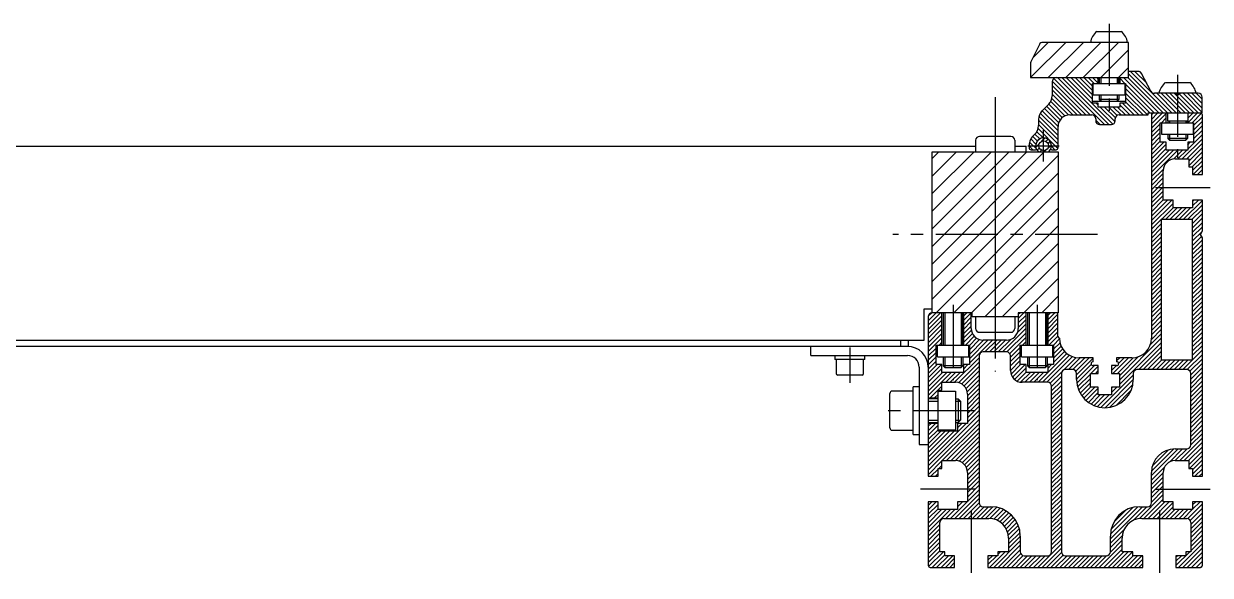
# Model space of a CAD drawing. Extents: x -10 to 3966, y -8 to 1151.
# Drawn here: x 3662.9 to 3965.8, y 66 to 206.8 of the extents above; entities that cross this region are included whole.
import ezdxf

# ---------------------------------------------------------------- set-up
doc = ezdxf.new("R2010")
doc.units = 0
doc.header["$LTSCALE"] = 0.5
doc.linetypes.add('CENTER', pattern=[50.8, 31.75, -6.35, 6.35, -6.35])
for name, color, linetype in [('MSM_CENTER', 1, 'CENTER'), ('MSM_CONTINUOUS', 7, 'CONTINUOUS'), ('MSM_NARROW', 5, 'CONTINUOUS')]:
    doc.layers.add(name, color=color, linetype=linetype)

msp = doc.modelspace()

# ---------------------------------------------------------------- linework, layer by layer
at = {"layer": 'MSM_CENTER'}
for p, q in [((3939.9, 206.75), (3939.9, 183.5)), ((3957.4, 193.75), (3957.4, 172.5)), ((3910.85, 188), (3910.85, 118)), ((3923.2, 171.6), (3923.2, 179.6)), ((3919.2, 175.6), (3927.2, 175.6)), ((3951.75, 165), (3965.75, 165)), ((3936.95, 153), (3884.75, 153)), ((3900.1, 135), (3900.1, 115.75)), ((3921.6, 135), (3921.6, 115.75)), ((3873.75, 124.1), (3873.75, 115.1)), ((3905.75, 108), (3881.95, 108)), ((3905.75, 88), (3891.75, 88)), ((3951.75, 88), (3965.75, 88)), ((3904.75, 82.5), (3904.75, 66)), ((3952.75, 82.5), (3952.75, 66))]:
    msp.add_line(p, q, dxfattribs=at)
at = {"layer": 'MSM_CONTINUOUS'}
for p, q in [((3936.78, 204.75), (3943.03, 204.75)), ((3922.12, 201.45), (3920.01, 197.21)), ((3944.9, 202), (3923.02, 202)), ((3944.9, 193), (3944.9, 202)), ((3919.9, 196.76), (3919.9, 193)), ((3947.3, 194.6), (3944.9, 194.6)), ((3950.62, 189.53), (3948.18, 194.07)), ((3919.9, 193), (3944.9, 193)), ((3925.4, 192), (3925.4, 188.34)), ((3935.65, 191.5), (3944.15, 191.5)), ((3935.65, 186.5), (3935.65, 191.5)), ((3935.9, 188.5), (3935.9, 191.5)), ((3937.15, 191.5), (3937.15, 193)), ((3937.4, 193), (3937.4, 191.5)), ((3942.4, 191.5), (3942.4, 193)), ((3942.65, 193), (3942.65, 191.5)), ((3943.9, 191.5), (3943.9, 188.5)), ((3944.15, 191.5), (3944.15, 186.5)), ((3954.28, 191.75), (3960.53, 191.75)), ((3943.9, 188.5), (3935.9, 188.5)), ((3937.4, 188.5), (3937.4, 187.43)), ((3942.4, 188.5), (3942.4, 187.43)), ((3962.7, 189), (3951.5, 189)), ((3957.4, 188.5), (3956.53, 189)), ((3958.27, 189), (3957.4, 188.5)), ((3963.7, 184), (3963.7, 188)), ((3924.52, 186.22), (3922.78, 184.48)), ((3935.65, 187), (3944.15, 187)), ((3937.15, 186.5), (3935.65, 186.5)), ((3937.15, 185.5), (3937.15, 186.5)), ((3942.65, 185.5), (3937.15, 185.5)), ((3942.4, 187.43), (3937.4, 187.43)), ((3937.4, 187.43), (3937.83, 187)), ((3941.97, 187), (3942.4, 187.43)), ((3942.65, 186.5), (3942.65, 185.5)), ((3944.15, 186.5), (3942.65, 186.5)), ((3921.9, 182.36), (3921.9, 180.74)), ((3929.9, 183.5), (3935.5, 183.5)), ((3936.5, 182.5), (3936.5, 182)), ((3941.5, 182), (3941.5, 182.5)), ((3942.5, 183.5), (3949.9, 183.5)), ((3949.9, 184), (3963.7, 184)), ((3949.9, 183.5), (3949.9, 184)), ((3950.75, 183.5), (3950.75, 126.51)), ((3954.5, 181.5), (3954.5, 184)), ((3954.8, 184), (3954.8, 182)), ((3954.8, 182), (3960, 182)), ((3954.9, 182), (3954.9, 181.5)), ((3959.9, 181.5), (3959.9, 182)), ((3960, 184), (3960, 181.5)), ((3963.75, 168.25), (3963.75, 183.5)), ((3926.9, 175.1), (3926.9, 180.5)), ((3937.5, 181), (3940.5, 181)), ((3953, 181.5), (3961.5, 181.5)), ((3953, 176.5), (3953, 181.5)), ((3953.4, 178.5), (3953.4, 181.5)), ((3961.4, 181.5), (3961.4, 178.5)), ((3961.5, 181.5), (3961.5, 176.5)), ((3905.85, 177), (3905.85, 174.08)), ((3914.85, 178), (3906.85, 178)), ((3915.85, 177), (3915.85, 174.08)), ((3954.5, 176.5), (3953, 176.5)), ((3961.4, 178.5), (3953.4, 178.5)), ((3954.5, 174.5), (3954.5, 176.5)), ((3954.9, 178.5), (3954.9, 177.43)), ((3959.9, 177.43), (3954.9, 177.43)), ((3954.9, 177.43), (3955.33, 177)), ((3955.33, 177), (3959.47, 177)), ((3959.47, 177), (3959.9, 177.43)), ((3959.9, 178.5), (3959.9, 177.43)), ((3960, 176.5), (3960, 174.5)), ((3961.5, 176.5), (3960, 176.5)), ((3381.65, 175.5), (3905.85, 175.5)), ((3894.75, 174.08), (3926.95, 174.08)), ((3894.75, 133), (3894.75, 174.08)), ((3910.85, 174.08), (3910.85, 131.92)), ((3915.85, 175.5), (3918.75, 175.5)), ((3918.75, 174.08), (3918.75, 175.5)), ((3919.5, 175.6), (3919.5, 175.1)), ((3920, 174.6), (3921.11, 174.6)), ((3925.29, 174.6), (3926.4, 174.6)), ((3926.95, 174.08), (3926.95, 133)), ((3960, 174.5), (3954.5, 174.5)), ((3956.75, 172.25), (3960.25, 172.25)), ((3960.25, 172.25), (3960.25, 170.25)), ((3960.25, 170.25), (3961.25, 170.25)), ((3961.25, 170.25), (3961.25, 168.25)), ((3953.75, 161.75), (3953.75, 169.25)), ((3961.25, 168.25), (3963.75, 168.25)), ((3956.25, 161.75), (3953.75, 161.75)), ((3956.25, 159.75), (3956.25, 161.75)), ((3963.75, 161.75), (3961.25, 161.75)), ((3961.25, 161.75), (3961.25, 159.75)), ((3963.75, 153.87), (3963.75, 161.75)), ((3961.25, 159.75), (3956.25, 159.75)), ((3961.25, 156.75), (3953.25, 156.75)), ((3953.25, 156.75), (3953.25, 121)), ((3961.25, 121), (3961.25, 156.75)), ((3963.25, 153), (3963.75, 153.87)), ((3963.75, 152.13), (3963.25, 153)), ((3963.75, 91.25), (3963.75, 152.13)), ((3892.75, 126), (3892.75, 134)), ((3892.75, 134), (3894.75, 134)), ((3893.75, 132), (3893.75, 91.25)), ((3904.95, 133), (3894.75, 133)), ((3897.25, 124.75), (3897.25, 133)), ((3897.6, 133), (3897.6, 124.75)), ((3902.6, 124.75), (3902.6, 133)), ((3902.75, 133), (3902.75, 124.75)), ((3904.75, 129), (3904.75, 133)), ((3904.95, 131.92), (3904.95, 133)), ((3916.75, 131.92), (3904.95, 131.92)), ((3905.85, 131.92), (3905.85, 129)), ((3915.85, 131.92), (3915.85, 129)), ((3916.75, 133), (3916.75, 129)), ((3926.95, 133), (3916.75, 133)), ((3918.75, 124.75), (3918.75, 133)), ((3919.1, 133), (3919.1, 124.75)), ((3924.1, 124.75), (3924.1, 133)), ((3924.25, 133), (3924.25, 124.75)), ((3926.85, 126.91), (3926.85, 133)), ((3906.85, 128), (3914.85, 128)), ((3394.75, 126), (3892.75, 126)), ((3888.75, 124.4), (3398.75, 124.4)), ((3863.75, 122.1), (3863.75, 124.4)), ((3886.75, 124.4), (3886.75, 126)), ((3888.75, 124.4), (3888.75, 126)), ((3895.75, 124.75), (3904.25, 124.75)), ((3895.75, 119.75), (3895.75, 124.75)), ((3896.1, 121.75), (3896.1, 124.75)), ((3904.1, 121.75), (3904.1, 124.75)), ((3904.25, 124.75), (3904.25, 119.75)), ((3913.75, 126), (3907.75, 126)), ((3917.25, 124.75), (3925.75, 124.75)), ((3917.25, 119.75), (3917.25, 124.75)), ((3917.6, 121.75), (3917.6, 124.75)), ((3925.6, 121.75), (3925.6, 124.75)), ((3925.75, 124.75), (3925.75, 119.75)), ((3863.75, 122.1), (3888.45, 122.1)), ((3869.95, 122.1), (3869.95, 121.1)), ((3877.55, 121.1), (3877.55, 122.1)), ((3896.1, 121.75), (3904.1, 121.75)), ((3897.6, 121.75), (3897.6, 119.43)), ((3902.6, 121.75), (3902.6, 119.43)), ((3906.75, 122), (3906.75, 84.5)), ((3913.75, 123), (3907.75, 123)), ((3914.75, 118.25), (3914.75, 122)), ((3917.6, 121.75), (3925.6, 121.75)), ((3919.1, 121.75), (3919.1, 119.43)), ((3924.1, 121.75), (3924.1, 119.43)), ((3935.85, 121.51), (3932.25, 121.51)), ((3935.85, 120.51), (3935.85, 121.51)), ((3941.85, 121.51), (3941.85, 120.51)), ((3945.75, 121.51), (3941.85, 121.51)), ((3877.55, 121.1), (3869.95, 121.1)), ((3870.25, 121.1), (3870.25, 117.5)), ((3877.25, 117.5), (3877.25, 121.1)), ((3891.45, 119.1), (3891.45, 99.4)), ((3897.25, 119.75), (3895.75, 119.75)), ((3897.25, 117.75), (3897.25, 119.75)), ((3902.6, 119.43), (3897.6, 119.43)), ((3897.6, 119.43), (3898.03, 119)), ((3898.03, 119), (3902.17, 119)), ((3902.17, 119), (3902.6, 119.43)), ((3902.75, 119.75), (3902.75, 117.75)), ((3904.25, 119.75), (3902.75, 119.75)), ((3918.75, 119.75), (3917.25, 119.75)), ((3918.75, 117.75), (3918.75, 119.75)), ((3924.1, 119.43), (3919.1, 119.43)), ((3919.1, 119.43), (3919.53, 119)), ((3919.53, 119), (3923.67, 119)), ((3923.67, 119), (3924.1, 119.43)), ((3924.25, 119.75), (3924.25, 117.75)), ((3925.75, 119.75), (3924.25, 119.75)), ((3930.6, 118.5), (3928.75, 118.5)), ((3937.15, 119.51), (3935.85, 119.51)), ((3937.15, 117.51), (3937.15, 119.51)), ((3940.55, 119.51), (3940.55, 117.51)), ((3941.85, 119.51), (3940.55, 119.51)), ((3959.75, 118.5), (3947.1, 118.5)), ((3953.25, 121), (3961.25, 121)), ((3876.85, 117.1), (3870.65, 117.1)), ((3902.75, 117.75), (3897.25, 117.75)), ((3897.25, 115.25), (3900.75, 115.25)), ((3897.25, 113.25), (3897.25, 115.25)), ((3924.25, 115.25), (3917.75, 115.25)), ((3924.25, 117.75), (3918.75, 117.75)), ((3927.75, 117.5), (3927.75, 72)), ((3931.6, 116), (3931.6, 117.5)), ((3935.15, 117.51), (3937.15, 117.51)), ((3935.15, 114.01), (3935.15, 117.51)), ((3940.55, 117.51), (3942.55, 117.51)), ((3942.55, 117.51), (3942.55, 114.01)), ((3946.1, 117.5), (3946.1, 116)), ((3960.75, 99.25), (3960.75, 117.5)), ((3883.95, 103.6), (3883.95, 112.4)), ((3889.95, 113), (3884.55, 113)), ((3889.95, 101.9), (3889.95, 114.1)), ((3891.45, 114.1), (3889.95, 114.1)), ((3896.25, 102.75), (3896.25, 113.25)), ((3896.25, 113.25), (3897.25, 113.25)), ((3896.25, 113), (3900.75, 113)), ((3900.75, 113), (3900.75, 103)), ((3903.75, 112.25), (3903.75, 104.75)), ((3925.25, 72), (3925.25, 114.25)), ((3937.15, 114.01), (3935.15, 114.01)), ((3937.15, 112.01), (3937.15, 114.01)), ((3940.55, 114.01), (3940.55, 112.01)), ((3942.55, 114.01), (3940.55, 114.01)), ((3893.75, 111.25), (3896.25, 111.25)), ((3896.25, 111), (3893.75, 111)), ((3900.75, 111), (3901.41, 111)), ((3901.95, 110.46), (3901.41, 111)), ((3901.41, 111), (3901.41, 105)), ((3901.95, 110.46), (3901.95, 105.54)), ((3940.55, 112.01), (3937.15, 112.01)), ((3884.55, 103), (3889.95, 103)), ((3893.75, 105), (3896.25, 105)), ((3896.25, 104.75), (3893.75, 104.75)), ((3900.75, 103), (3896.25, 103)), ((3900.75, 105), (3901.41, 105)), ((3901.25, 104.75), (3901.25, 102.75)), ((3903.75, 104.75), (3901.25, 104.75)), ((3901.41, 105), (3901.95, 105.54)), ((3889.95, 101.9), (3891.45, 101.9)), ((3901.25, 102.75), (3896.25, 102.75)), ((3891.45, 99.4), (3893.75, 99.4)), ((3956.75, 98.25), (3959.75, 98.25)), ((3897.25, 95.25), (3900.75, 95.25)), ((3897.25, 93.25), (3897.25, 95.25)), ((3956.75, 95.25), (3960.25, 95.25)), ((3960.25, 95.25), (3960.25, 93.25)), ((3893.75, 91.25), (3896.25, 91.25)), ((3896.25, 91.25), (3896.25, 93.25)), ((3896.25, 93.25), (3897.25, 93.25)), ((3903.75, 92.25), (3903.75, 84.75)), ((3950.75, 84.5), (3950.75, 92.25)), ((3953.75, 84.75), (3953.75, 92.25)), ((3960.25, 93.25), (3961.25, 93.25)), ((3961.25, 93.25), (3961.25, 91.25)), ((3961.25, 91.25), (3963.75, 91.25)), ((3893.75, 84.75), (3893.75, 68.5)), ((3896.25, 84.75), (3893.75, 84.75)), ((3896.25, 82.75), (3896.25, 84.75)), ((3901.25, 82.75), (3896.25, 82.75)), ((3901.25, 84.75), (3901.25, 82.75)), ((3903.75, 84.75), (3901.25, 84.75)), ((3907.75, 83.5), (3909.75, 83.5)), ((3947.75, 83.5), (3949.75, 83.5)), ((3956.25, 84.75), (3953.75, 84.75)), ((3956.25, 82.75), (3956.25, 84.75)), ((3961.25, 82.75), (3956.25, 82.75)), ((3961.25, 84.75), (3961.25, 82.75)), ((3963.75, 84.75), (3961.25, 84.75)), ((3963.75, 68.5), (3963.75, 84.75)), ((3896.75, 72), (3896.75, 79.5)), ((3897.75, 80.5), (3909.25, 80.5)), ((3948.25, 80.5), (3959.75, 80.5)), ((3960.75, 79.5), (3960.75, 72)), ((3917.25, 76), (3917.25, 72)), ((3940.25, 72), (3940.25, 76)), ((3914.25, 75.5), (3914.25, 72)), ((3943.25, 72), (3943.25, 75.5)), ((3898, 72), (3896.75, 72)), ((3898, 71), (3898, 72)), ((3900.5, 71), (3898, 71)), ((3900.5, 68), (3900.5, 71)), ((3909, 71), (3909, 68)), ((3911.5, 71), (3909, 71)), ((3911.5, 72), (3911.5, 71)), ((3914.25, 72), (3911.5, 72)), ((3918.25, 71), (3924.25, 71)), ((3928.75, 71), (3939.25, 71)), ((3946, 72), (3943.25, 72)), ((3946, 71), (3946, 72)), ((3948.5, 71), (3946, 71)), ((3948.5, 68), (3948.5, 71)), ((3957, 71), (3957, 68)), ((3959.5, 71), (3957, 71)), ((3959.5, 72), (3959.5, 71)), ((3960.75, 72), (3959.5, 72)), ((3894.25, 68), (3900.5, 68)), ((3909, 68), (3948.5, 68)), ((3957, 68), (3963.25, 68))]:
    msp.add_line(p, q, dxfattribs=at)
msp.add_circle((3923.2, 175.6), 1.25, dxfattribs=at)
for centre, radius, start, end in [((3939.81, 201.1), 4.75, 129.7731, 169.0684), ((3939.99, 201.1), 4.75, 10.9316, 50.2269), ((3923.02, 201), 1, 90, 153.4349), ((3920.9, 196.76), 1, 153.4349, 180), ((3947.3, 193.6), 1, 28.1786, 90), ((3926.4, 192), 1, 90, 180), ((3957.31, 188.1), 4.75, 129.7731, 169.0684), ((3957.49, 188.1), 4.75, 10.9316, 50.2269), ((3922.4, 188.34), 3, 315, 0), ((3951.5, 190), 1, 208.1786, 270), ((3962.7, 188), 1, 360, 90), ((3924.9, 182.36), 3, 135, 180), ((3929.9, 180.5), 3, 90, 180), ((3935.5, 182.5), 1, 360, 90), ((3937.5, 182), 1, 180, 270), ((3940.5, 182), 1, 270, 0), ((3942.5, 182.5), 1, 90, 180), ((3951.25, 183.5), 0.5, 90, 180), ((3963.25, 183.5), 0.5, 360, 90), ((3918.9, 180.74), 3, 309.9255, 360), ((3906.85, 177), 1, 90, 180), ((3914.85, 177), 1, 0, 90), ((3923.2, 175.6), 3.7, 129.9255, 180), ((3923.2, 175.6), 2, 310.5358, 229.4642), ((3920, 175.1), 0.5, 180, 270), ((3921.11, 174.9), 0.3, 270, 333.3458), ((3925.29, 174.9), 0.3, 206.6542, 270), ((3926.4, 175.1), 0.5, 270, 360), ((3956.75, 169.25), 3, 90, 180), ((3894.75, 132), 1, 90, 180), ((3907.75, 129), 3, 180, 270), ((3906.85, 129), 1, 180, 270), ((3913.75, 129), 3, 270, 0), ((3914.85, 129), 1, 270, 360), ((3888.45, 119.1), 5.3, 0, 90), ((3927.73, 127.38), 1, 208.5701, 241.4299), ((3932.25, 126.51), 5, 180, 270), ((3945.75, 126.51), 5, 270, 360), ((3888.45, 119.1), 3, 360, 90), ((3907.75, 122), 1, 90, 180), ((3913.75, 122), 1, 360, 90), ((3917.75, 118.25), 3, 180, 270), ((3928.75, 117.5), 1, 90, 180), ((3930.6, 117.5), 1, 360, 90), ((3935.85, 120.01), 0.5, 90, 270), ((3941.85, 120.01), 0.5, 270, 90), ((3947.1, 117.5), 1, 90, 180), ((3959.75, 117.5), 1, 360, 90), ((3870.65, 117.5), 0.4, 180, 270), ((3876.85, 117.5), 0.4, 270, 0), ((3900.75, 112.25), 3, 360, 90), ((3924.25, 114.25), 1, 360, 90), ((3938.85, 116), 7.25, 180, 0), ((3884.55, 112.4), 0.6, 90, 180), ((3884.55, 103.6), 0.6, 180, 270), ((3956.75, 92.25), 6, 90, 180), ((3959.75, 99.25), 1, 270, 0), ((3900.75, 92.25), 3, 360, 90), ((3956.75, 92.25), 3, 90, 180), ((3907.75, 84.5), 1, 180, 270), ((3909.75, 76), 7.5, 0, 90), ((3947.75, 76), 7.5, 90, 180), ((3949.75, 84.5), 1, 270, 0), ((3897.75, 79.5), 1, 90, 180), ((3909.25, 75.5), 5, 0, 90), ((3948.25, 75.5), 5, 90, 180), ((3959.75, 79.5), 1, 360, 90), ((3918.25, 72), 1, 180, 270), ((3924.25, 72), 1, 270, 0), ((3928.75, 72), 1, 180, 270), ((3939.25, 72), 1, 270, 0), ((3894.25, 68.5), 0.5, 180, 270), ((3963.25, 68.5), 0.5, 270, 0)]:
    msp.add_arc(centre, radius, start, end, dxfattribs=at)
at = {"layer": 'MSM_NARROW'}
for p, q in [((3919.9, 193.03), (3928.87, 202)), ((3920.42, 198.04), (3924.38, 202)), ((3924.36, 193), (3933.36, 202)), ((3928.85, 193), (3937.85, 202)), ((3933.34, 193), (3942.34, 202)), ((3937.83, 193), (3944.9, 200.07)), ((3942.32, 193), (3944.9, 195.58)), ((3954.84, 184), (3944.9, 193.94)), ((3955.96, 184), (3945.36, 194.6)), ((3949.54, 191.55), (3946.48, 194.6)), ((3948.24, 193.96), (3947.68, 194.52)), ((3932.89, 183.5), (3925.4, 190.99)), ((3934.01, 183.5), (3925.41, 192.1)), ((3935.13, 183.5), (3925.82, 192.81)), ((3938.75, 181), (3926.75, 193)), ((3939.88, 181), (3927.88, 193)), ((3940.91, 181.09), (3929, 193)), ((3935.65, 187.47), (3930.12, 193)), ((3935.65, 188.59), (3931.24, 193)), ((3935.65, 189.72), (3932.37, 193)), ((3935.65, 190.84), (3933.49, 193)), ((3936.11, 191.5), (3934.61, 193)), ((3937.15, 191.58), (3935.73, 193)), ((3937.15, 192.71), (3936.86, 193)), ((3937.83, 193), (3937.83, 191.5)), ((3941.97, 193), (3941.97, 191.5)), ((3943.97, 191.5), (3942.65, 192.82)), ((3942.85, 191.5), (3942.65, 191.7)), ((3952.59, 184), (3943.59, 193)), ((3951.47, 184), (3944.15, 191.32)), ((3953.71, 184), (3944.71, 193)), ((3931.76, 183.5), (3925.4, 189.86)), ((3930.64, 183.5), (3925.4, 188.74)), ((3937.83, 188.5), (3937.83, 187)), ((3941.97, 188.5), (3941.97, 187)), ((3950.35, 184), (3944.15, 190.2)), ((3949.72, 183.5), (3944.15, 189.07)), ((3948.6, 183.5), (3944.15, 187.95)), ((3957.08, 184), (3952.08, 189)), ((3958.2, 184), (3953.2, 189)), ((3959.33, 184), (3954.33, 189)), ((3960.45, 184), (3955.45, 189)), ((3961.57, 184), (3956.62, 188.95)), ((3962.69, 184), (3957.9, 188.79)), ((3963.7, 184.12), (3958.82, 189)), ((3963.7, 185.24), (3959.94, 189)), ((3963.7, 186.36), (3961.06, 189)), ((3963.7, 187.49), (3962.19, 189)), ((3927.06, 181.47), (3923.41, 185.11)), ((3927.44, 182.21), (3923.98, 185.68)), ((3927.97, 182.8), (3924.54, 186.24)), ((3928.66, 183.23), (3925.02, 186.88)), ((3929.54, 183.48), (3925.33, 187.69)), ((3937.15, 185.97), (3936.62, 186.5)), ((3941.44, 181.68), (3937.62, 185.5)), ((3941.53, 182.72), (3938.74, 185.5)), ((3942, 183.37), (3939.87, 185.5)), ((3942.99, 183.5), (3940.99, 185.5)), ((3944.11, 183.5), (3942.11, 185.5)), ((3945.23, 183.5), (3942.65, 186.08)), ((3946.36, 183.5), (3943.36, 186.5)), ((3947.48, 183.5), (3944.15, 186.83)), ((3926.9, 177.14), (3921.9, 182.14)), ((3926.9, 178.26), (3922.01, 183.15)), ((3926.9, 179.38), (3922.35, 183.93)), ((3926.9, 180.51), (3922.85, 184.55)), ((3937.63, 181), (3936.5, 182.13)), ((3949.85, 183.5), (3949.9, 183.55)), ((3950.75, 183.47), (3951.28, 184)), ((3950.75, 182.35), (3952.4, 184)), ((3950.75, 181.23), (3953.52, 184)), ((3950.75, 180.1), (3954.5, 183.85)), ((3953.27, 181.5), (3954.5, 182.73)), ((3955.33, 182), (3955.33, 181.5)), ((3959.47, 182), (3959.47, 181.5)), ((3960, 181.5), (3962.5, 184)), ((3960, 182.62), (3961.38, 184)), ((3960, 183.74), (3960.26, 184)), ((3961.13, 181.5), (3963.54, 183.91)), ((3961.5, 180.75), (3963.75, 183)), ((3961.5, 179.63), (3963.75, 181.88)), ((3923.08, 177.59), (3921.47, 179.2)), ((3926.87, 174.93), (3921.8, 179.99)), ((3926.9, 176.02), (3921.9, 181.02)), ((3950.75, 178.98), (3953, 181.23)), ((3950.75, 177.86), (3953, 180.11)), ((3950.75, 176.74), (3953, 178.99)), ((3954.39, 181.5), (3954.5, 181.61)), ((3961.5, 178.51), (3963.75, 180.76)), ((3961.5, 177.38), (3963.75, 179.63)), ((3921.36, 174.82), (3919.63, 176.55)), ((3921.25, 176.05), (3919.95, 177.36)), ((3921.61, 176.81), (3920.4, 178.02)), ((3922.21, 177.34), (3920.98, 178.57)), ((3921.23, 175.28), (3922.06, 176.11)), ((3921.53, 176.7), (3922.09, 177.27)), ((3922.69, 176.74), (3923.52, 177.57)), ((3923.78, 176.71), (3924.33, 177.25)), ((3924.26, 174.95), (3925.18, 175.86)), ((3924.33, 176.13), (3924.88, 176.68)), ((3950.75, 175.61), (3953, 177.86)), ((3950.75, 174.49), (3953, 176.74)), ((3950.75, 173.37), (3953.88, 176.5)), ((3950.75, 172.25), (3954.5, 176)), ((3955.33, 178.5), (3955.33, 177)), ((3958.61, 172.25), (3963.75, 177.39)), ((3959.47, 178.5), (3959.47, 177)), ((3959.73, 172.25), (3963.75, 176.27)), ((3960, 174.76), (3963.75, 178.51)), ((3960, 175.88), (3960.62, 176.5)), ((3894.75, 145.43), (3923.85, 174.54)), ((3894.75, 172.37), (3896.46, 174.08)), ((3894.75, 167.88), (3900.95, 174.08)), ((3894.75, 163.39), (3905.44, 174.08)), ((3894.75, 158.9), (3909.93, 174.08)), ((3894.75, 154.41), (3914.42, 174.08)), ((3894.75, 149.92), (3918.91, 174.08)), ((3894.75, 140.94), (3926.95, 173.14)), ((3920.46, 174.6), (3919.5, 175.56)), ((3921.55, 174.47), (3922.09, 175.02)), ((3922.28, 174.08), (3922.67, 174.47)), ((3926.07, 174.6), (3925.2, 175.48)), ((3950.75, 171.12), (3954.5, 174.87)), ((3950.75, 170), (3955.25, 174.5)), ((3950.75, 168.88), (3956.37, 174.5)), ((3950.75, 167.76), (3957.49, 174.5)), ((3956.34, 172.22), (3958.62, 174.5)), ((3957.49, 172.25), (3959.74, 174.5)), ((3960.25, 171.64), (3963.75, 175.14)), ((3960.25, 170.52), (3963.75, 174.02)), ((3961.1, 170.25), (3963.75, 172.9)), ((3950.75, 166.63), (3953.78, 169.66)), ((3961.25, 169.28), (3963.75, 171.78)), ((3961.35, 168.25), (3963.75, 170.65)), ((3894.75, 136.45), (3926.95, 168.65)), ((3950.75, 165.51), (3953.75, 168.51)), ((3950.75, 164.39), (3953.75, 167.39)), ((3962.47, 168.25), (3963.75, 169.53)), ((3963.59, 168.25), (3963.75, 168.41)), ((3895.79, 133), (3926.95, 164.16)), ((3950.75, 163.27), (3953.75, 166.27)), ((3950.75, 162.14), (3953.75, 165.14)), ((3950.75, 161.02), (3953.75, 164.02)), ((3950.75, 159.9), (3953.75, 162.9)), ((3950.75, 158.78), (3953.75, 161.78)), ((3950.75, 157.65), (3954.85, 161.75)), ((3950.75, 156.53), (3955.97, 161.75)), ((3950.75, 155.41), (3956.25, 160.91)), ((3958.83, 156.75), (3963.75, 161.67)), ((3959.95, 156.75), (3963.75, 160.55)), ((3961.25, 161.42), (3961.58, 161.75)), ((3961.25, 160.29), (3962.71, 161.75)), ((3900.28, 133), (3926.95, 159.67)), ((3950.75, 154.29), (3956.25, 159.79)), ((3954.34, 156.75), (3957.34, 159.75)), ((3955.46, 156.75), (3958.46, 159.75)), ((3956.58, 156.75), (3959.58, 159.75)), ((3957.71, 156.75), (3960.71, 159.75)), ((3961.07, 156.75), (3963.75, 159.43)), ((3961.25, 155.8), (3963.75, 158.3)), ((3904.77, 133), (3926.95, 155.18)), ((3950.75, 153.16), (3953.25, 155.66)), ((3950.75, 152.04), (3953.25, 154.54)), ((3961.25, 154.68), (3963.75, 157.18)), ((3961.25, 153.56), (3963.75, 156.06)), ((3961.25, 152.44), (3963.75, 154.94)), ((3950.75, 150.92), (3953.25, 153.42)), ((3950.75, 149.79), (3953.25, 152.29)), ((3961.25, 151.31), (3963.68, 153.74)), ((3961.25, 150.19), (3963.55, 152.49)), ((3961.25, 149.07), (3963.75, 151.57)), ((3908.18, 131.92), (3926.95, 150.69)), ((3950.75, 148.67), (3953.25, 151.17)), ((3950.75, 147.55), (3953.25, 150.05)), ((3950.75, 146.43), (3953.25, 148.93)), ((3961.25, 147.95), (3963.75, 150.45)), ((3961.25, 146.82), (3963.75, 149.32)), ((3912.67, 131.92), (3926.95, 146.2)), ((3950.75, 145.3), (3953.25, 147.8)), ((3950.75, 144.18), (3953.25, 146.68)), ((3950.75, 143.06), (3953.25, 145.56)), ((3961.25, 145.7), (3963.75, 148.2)), ((3961.25, 144.58), (3963.75, 147.08)), ((3961.25, 143.46), (3963.75, 145.96)), ((3950.75, 141.94), (3953.25, 144.44)), ((3950.75, 140.81), (3953.25, 143.31)), ((3961.25, 142.33), (3963.75, 144.83)), ((3961.25, 141.21), (3963.75, 143.71)), ((3961.25, 140.09), (3963.75, 142.59)), ((3916.75, 131.51), (3926.95, 141.71)), ((3950.75, 139.69), (3953.25, 142.19)), ((3950.75, 138.57), (3953.25, 141.07)), ((3950.75, 137.45), (3953.25, 139.95)), ((3961.25, 138.97), (3963.75, 141.47)), ((3961.25, 137.84), (3963.75, 140.34)), ((3922.73, 133), (3926.95, 137.22)), ((3950.75, 136.32), (3953.25, 138.82)), ((3950.75, 135.2), (3953.25, 137.7)), ((3950.75, 134.08), (3953.25, 136.58)), ((3961.25, 136.72), (3963.75, 139.22)), ((3961.25, 135.6), (3963.75, 138.1)), ((3961.25, 134.48), (3963.75, 136.98)), ((3950.75, 132.96), (3953.25, 135.46)), ((3950.75, 131.83), (3953.25, 134.33)), ((3961.25, 133.35), (3963.75, 135.85)), ((3961.25, 132.23), (3963.75, 134.73)), ((3961.25, 131.11), (3963.75, 133.61)), ((3893.75, 130.96), (3895.79, 133)), ((3893.75, 129.84), (3896.91, 133)), ((3893.75, 128.72), (3897.25, 132.22)), ((3893.75, 127.59), (3897.25, 131.09)), ((3893.76, 132.1), (3894.65, 132.99)), ((3898.03, 133), (3898.03, 124.75)), ((3902.17, 133), (3902.17, 124.75)), ((3902.75, 132.1), (3903.65, 133)), ((3902.75, 130.98), (3904.75, 132.98)), ((3902.75, 129.86), (3904.75, 131.86)), ((3902.75, 128.74), (3904.75, 130.74)), ((3916.75, 132.63), (3917.12, 133)), ((3916.75, 130.39), (3918.75, 132.39)), ((3916.75, 129.27), (3918.75, 131.27)), ((3919.53, 133), (3919.53, 124.75)), ((3923.67, 133), (3923.67, 124.75)), ((3924.25, 131.15), (3926.1, 133)), ((3924.25, 132.28), (3924.97, 133)), ((3924.25, 130.03), (3926.85, 132.63)), ((3924.25, 128.91), (3926.85, 131.51)), ((3924.25, 127.79), (3926.85, 130.39)), ((3950.75, 130.71), (3953.25, 133.21)), ((3950.75, 129.59), (3953.25, 132.09)), ((3950.75, 128.47), (3953.25, 130.97)), ((3961.25, 129.99), (3963.75, 132.49)), ((3961.25, 128.86), (3963.75, 131.36)), ((3961.25, 127.74), (3963.75, 130.24)), ((3893.75, 126.47), (3897.25, 129.97)), ((3893.75, 125.35), (3897.25, 128.85)), ((3893.75, 124.23), (3897.25, 127.73)), ((3902.75, 127.61), (3904.75, 129.61)), ((3902.75, 126.49), (3904.79, 128.53)), ((3902.75, 125.37), (3905.06, 127.68)), ((3912.73, 123), (3918.75, 129.02)), ((3913.85, 123), (3918.75, 127.9)), ((3916.55, 127.94), (3918.75, 130.14)), ((3924.25, 126.66), (3926.85, 129.26)), ((3924.25, 125.54), (3926.85, 128.14)), ((3950.44, 124.79), (3953.25, 127.6)), ((3950.73, 126.2), (3953.25, 128.72)), ((3950.75, 127.34), (3953.25, 129.84)), ((3961.25, 126.62), (3963.75, 129.12)), ((3961.25, 125.5), (3963.75, 128)), ((3893.75, 123.1), (3897.25, 126.6)), ((3896.52, 124.75), (3897.25, 125.48)), ((3903.25, 124.75), (3905.51, 127.01)), ((3904.25, 124.62), (3906.11, 126.49)), ((3904.25, 123.5), (3906.88, 126.13)), ((3904.25, 121.26), (3908.99, 126)), ((3904.25, 122.38), (3907.87, 126)), ((3904.25, 120.13), (3910.12, 126)), ((3908.24, 123), (3911.24, 126)), ((3909.36, 123), (3912.36, 126)), ((3910.48, 123), (3913.48, 126)), ((3911.61, 123), (3914.81, 126.2)), ((3914.56, 122.59), (3918.75, 126.78)), ((3917.85, 124.75), (3918.75, 125.65)), ((3924.58, 124.75), (3926.85, 127.02)), ((3925.71, 124.75), (3927.26, 126.31)), ((3925.75, 123.67), (3927.4, 125.32)), ((3925.75, 122.55), (3927.68, 124.48)), ((3942.55, 115.78), (3953.25, 126.48)), ((3942.55, 114.65), (3953.25, 125.35)), ((3947.52, 118.5), (3953.25, 124.23)), ((3961.25, 124.37), (3963.75, 126.87)), ((3961.25, 123.25), (3963.75, 125.75)), ((3961.25, 122.13), (3963.75, 124.63)), ((3893.75, 121.98), (3895.75, 123.98)), ((3893.75, 120.86), (3895.75, 122.86)), ((3893.75, 119.74), (3895.75, 121.74)), ((3898.03, 121.75), (3898.03, 119)), ((3900.49, 115.25), (3906.75, 121.51)), ((3902.17, 121.75), (3902.17, 119)), ((3914.75, 121.65), (3917.25, 124.15)), ((3914.75, 120.53), (3917.25, 123.03)), ((3914.75, 119.41), (3917.25, 121.91)), ((3919.53, 121.75), (3919.53, 119)), ((3921.82, 115.25), (3929.15, 122.58)), ((3922.94, 115.25), (3929.83, 122.14)), ((3923.67, 121.75), (3923.67, 119)), ((3924.06, 115.25), (3930.6, 121.79)), ((3925.75, 121.43), (3928.08, 123.76)), ((3925.75, 120.3), (3928.57, 123.13)), ((3928.34, 118.4), (3931.5, 121.57)), ((3929.56, 118.5), (3932.56, 121.51)), ((3930.67, 118.49), (3933.69, 121.51)), ((3931.4, 118.09), (3934.81, 121.51)), ((3931.6, 117.17), (3935.85, 121.42)), ((3940.91, 117.51), (3944.91, 121.51)), ((3941.85, 120.69), (3942.67, 121.51)), ((3942.03, 117.51), (3946.05, 121.52)), ((3942.34, 120.06), (3943.79, 121.51)), ((3942.55, 116.9), (3947.46, 121.81)), ((3948.64, 118.5), (3953.25, 123.11)), ((3949.76, 118.5), (3953.25, 121.99)), ((3959.85, 118.49), (3963.75, 122.38)), ((3960.56, 118.07), (3963.75, 121.26)), ((3961.25, 121.01), (3963.75, 123.51)), ((3893.75, 118.61), (3895.75, 120.61)), ((3893.75, 117.49), (3896.01, 119.75)), ((3893.75, 116.37), (3897.13, 119.75)), ((3893.75, 115.25), (3897.25, 118.75)), ((3901.51, 115.15), (3906.75, 120.39)), ((3902.3, 114.82), (3906.75, 119.27)), ((3902.75, 118.63), (3903.87, 119.75)), ((3902.92, 114.32), (3906.75, 118.14)), ((3914.75, 118.29), (3917.25, 120.79)), ((3914.9, 117.31), (3917.34, 119.75)), ((3915.27, 116.56), (3918.46, 119.75)), ((3915.8, 115.97), (3918.75, 118.92)), ((3924.25, 119.72), (3924.28, 119.75)), ((3924.25, 118.8), (3925.2, 119.75)), ((3931.6, 116.05), (3935.39, 119.84)), ((3931.68, 115.01), (3936.18, 119.51)), ((3935.3, 117.51), (3937.15, 119.36)), ((3936.42, 117.51), (3937.15, 118.23)), ((3940.55, 119.39), (3940.67, 119.51)), ((3940.55, 118.27), (3941.79, 119.51)), ((3950.89, 118.5), (3953.39, 121)), ((3952.01, 118.5), (3954.51, 121)), ((3953.13, 118.5), (3955.63, 121)), ((3954.25, 118.5), (3956.75, 121)), ((3955.38, 118.5), (3957.88, 121)), ((3956.5, 118.5), (3959, 121)), ((3957.62, 118.5), (3960.12, 121)), ((3958.74, 118.5), (3961.24, 121)), ((3960.75, 117.14), (3963.75, 120.14)), ((3960.75, 116.02), (3963.75, 119.02)), ((3893.75, 114.12), (3897.38, 117.75)), ((3893.75, 113), (3898.5, 117.75)), ((3893.75, 111.88), (3899.62, 117.75)), ((3898.24, 115.25), (3900.74, 117.75)), ((3899.37, 115.25), (3901.87, 117.75)), ((3903.4, 113.67), (3906.75, 117.02)), ((3903.69, 112.84), (3906.75, 115.9)), ((3916.48, 115.53), (3918.75, 117.79)), ((3917.35, 115.28), (3919.83, 117.75)), ((3918.45, 115.25), (3920.95, 117.75)), ((3919.57, 115.25), (3922.07, 117.75)), ((3920.7, 115.25), (3923.2, 117.75)), ((3924.92, 114.99), (3927.85, 117.91)), ((3925.25, 114.19), (3927.75, 116.69)), ((3925.25, 113.07), (3927.75, 115.57)), ((3931.87, 114.07), (3935.15, 117.36)), ((3932.15, 113.23), (3935.15, 116.23)), ((3932.52, 112.48), (3935.15, 115.11)), ((3937.85, 108.83), (3946.1, 117.08)), ((3938.89, 108.75), (3946.1, 115.96)), ((3960.75, 114.89), (3963.75, 117.89)), ((3960.75, 113.77), (3963.75, 116.77)), ((3960.75, 112.65), (3963.75, 115.65)), ((3894.24, 111.25), (3897.25, 114.26)), ((3895.37, 111.25), (3896.25, 112.13)), ((3903.75, 111.78), (3906.75, 114.78)), ((3903.75, 110.65), (3906.75, 113.65)), ((3903.75, 109.53), (3906.75, 112.53)), ((3925.25, 111.95), (3927.75, 114.45)), ((3925.25, 110.82), (3927.75, 113.32)), ((3925.25, 109.7), (3927.75, 112.2)), ((3932.95, 111.79), (3935.17, 114.01)), ((3933.45, 111.17), (3936.29, 114.01)), ((3934.01, 110.61), (3937.15, 113.74)), ((3934.64, 110.11), (3937.15, 112.62)), ((3940.13, 108.87), (3945.98, 114.72)), ((3940.55, 113.78), (3940.78, 114.01)), ((3940.55, 112.65), (3941.9, 114.01)), ((3941.74, 109.36), (3945.49, 113.11)), ((3960.75, 111.53), (3963.75, 114.53)), ((3960.75, 110.4), (3963.75, 113.4)), ((3960.75, 109.28), (3963.75, 112.28)), ((3893.75, 110.46), (3896.25, 110.46)), ((3900.75, 110.46), (3901.95, 110.46)), ((3903.75, 108.41), (3906.75, 111.41)), ((3903.75, 107.29), (3906.75, 110.29)), ((3903.75, 106.16), (3906.75, 109.16)), ((3925.25, 108.58), (3927.75, 111.08)), ((3925.25, 107.46), (3927.75, 109.96)), ((3935.32, 109.67), (3937.66, 112.01)), ((3936.08, 109.3), (3938.78, 112.01)), ((3936.92, 109.02), (3939.9, 112.01)), ((3960.75, 108.16), (3963.75, 111.16)), ((3960.75, 107.04), (3963.75, 110.04)), ((3893.75, 93.92), (3906.75, 106.92)), ((3903.75, 105.04), (3906.75, 108.04)), ((3925.25, 106.33), (3927.75, 108.83)), ((3925.25, 105.21), (3927.75, 107.71)), ((3925.25, 104.09), (3927.75, 106.59)), ((3960.75, 105.91), (3963.75, 108.91)), ((3960.75, 104.79), (3963.75, 107.79)), ((3960.75, 103.67), (3963.75, 106.67)), ((3893.75, 92.79), (3906.75, 105.79)), ((3893.75, 105.54), (3896.25, 105.54)), ((3893.75, 104.02), (3894.48, 104.75)), ((3893.75, 102.9), (3895.6, 104.75)), ((3893.75, 95.04), (3903.46, 104.75)), ((3893.75, 101.78), (3896.25, 104.28)), ((3893.75, 100.65), (3896.25, 103.15)), ((3897.33, 95.25), (3906.75, 104.67)), ((3898.45, 95.25), (3906.75, 103.55)), ((3900.75, 105.54), (3901.95, 105.54)), ((3901.25, 103.66), (3902.34, 104.75)), ((3925.25, 102.97), (3927.75, 105.47)), ((3925.25, 101.84), (3927.75, 104.34)), ((3925.25, 100.72), (3927.75, 103.22)), ((3960.75, 102.55), (3963.75, 105.55)), ((3960.75, 101.42), (3963.75, 104.42)), ((3960.75, 100.3), (3963.75, 103.3)), ((3893.75, 99.53), (3896.97, 102.75)), ((3893.75, 98.41), (3898.09, 102.75)), ((3893.75, 97.29), (3899.21, 102.75)), ((3893.75, 96.16), (3900.34, 102.75)), ((3899.57, 95.25), (3906.75, 102.43)), ((3900.7, 95.25), (3906.75, 101.3)), ((3901.67, 95.1), (3906.75, 100.18)), ((3925.25, 99.6), (3927.75, 102.1)), ((3925.25, 98.48), (3927.75, 100.98)), ((3957.94, 95.25), (3963.75, 101.06)), ((3960.74, 99.17), (3963.75, 102.18)), ((3902.42, 94.73), (3906.75, 99.06)), ((3903.02, 94.21), (3906.75, 97.94)), ((3925.25, 97.35), (3927.75, 99.85)), ((3925.25, 96.23), (3927.75, 98.73)), ((3925.25, 95.11), (3927.75, 97.61)), ((3950.75, 91.42), (3957.58, 98.25)), ((3950.77, 92.56), (3956.44, 98.23)), ((3950.98, 93.9), (3955.1, 98.02)), ((3955.34, 94.89), (3958.7, 98.25)), ((3956.82, 95.25), (3959.83, 98.26)), ((3959.07, 95.25), (3963.75, 99.93)), ((3960.19, 95.25), (3963.75, 98.81)), ((3960.25, 94.19), (3963.75, 97.69)), ((3893.75, 91.67), (3897.25, 95.17)), ((3896.45, 93.25), (3897.25, 94.05)), ((3903.46, 93.53), (3906.75, 96.81)), ((3903.72, 92.66), (3906.75, 95.69)), ((3903.75, 91.57), (3906.75, 94.57)), ((3925.25, 93.99), (3927.75, 96.49)), ((3925.25, 92.86), (3927.75, 95.36)), ((3925.25, 91.74), (3927.75, 94.24)), ((3960.43, 93.25), (3963.75, 96.57)), ((3961.25, 92.94), (3963.75, 95.44)), ((3961.25, 91.82), (3963.75, 94.32)), ((3894.45, 91.25), (3896.25, 93.05)), ((3895.57, 91.25), (3896.25, 91.93)), ((3903.75, 90.45), (3906.75, 93.45)), ((3903.75, 89.32), (3906.75, 92.32)), ((3903.75, 88.2), (3906.75, 91.2)), ((3925.25, 90.62), (3927.75, 93.12)), ((3925.25, 89.5), (3927.75, 92)), ((3925.25, 88.37), (3927.75, 90.87)), ((3950.75, 90.3), (3954.11, 93.66)), ((3950.75, 89.18), (3953.75, 92.18)), ((3950.75, 88.06), (3953.75, 91.06)), ((3961.8, 91.25), (3963.75, 93.2)), ((3962.92, 91.25), (3963.75, 92.08)), ((3963.66, 91.25), (3963.75, 91.34)), ((3903.75, 87.08), (3906.75, 90.08)), ((3903.75, 85.96), (3906.75, 88.96)), ((3925.25, 87.25), (3927.75, 89.75)), ((3925.25, 86.13), (3927.75, 88.63)), ((3950.75, 86.93), (3953.75, 89.93)), ((3950.75, 85.81), (3953.75, 88.81)), ((3900.54, 80.5), (3906.75, 86.71)), ((3901.66, 80.5), (3906.75, 85.59)), ((3903.75, 84.83), (3906.75, 87.83)), ((3925.25, 85.01), (3927.75, 87.51)), ((3925.25, 83.88), (3927.75, 86.38)), ((3925.25, 82.76), (3927.75, 85.26)), ((3947.65, 80.46), (3953.75, 86.57)), ((3948.81, 80.5), (3953.75, 85.44)), ((3950.75, 84.69), (3953.75, 87.69)), ((3893.75, 83.81), (3894.69, 84.75)), ((3893.75, 82.69), (3895.81, 84.75)), ((3893.75, 81.57), (3896.25, 84.07)), ((3893.75, 80.45), (3896.25, 82.95)), ((3893.75, 79.32), (3897.18, 82.75)), ((3893.75, 78.2), (3898.3, 82.75)), ((3893.75, 77.08), (3899.42, 82.75)), ((3898.29, 80.5), (3900.54, 82.75)), ((3899.42, 80.5), (3903.67, 84.75)), ((3901.25, 84.58), (3901.42, 84.75)), ((3901.25, 83.46), (3902.54, 84.75)), ((3902.78, 80.5), (3906.75, 84.47)), ((3903.91, 80.5), (3907.13, 83.72)), ((3905.03, 80.5), (3908.03, 83.5)), ((3906.15, 80.5), (3909.15, 83.5)), ((3907.27, 80.5), (3910.26, 83.48)), ((3908.4, 80.5), (3911.25, 83.35)), ((3909.5, 80.49), (3912.13, 83.11)), ((3910.48, 80.34), (3912.93, 82.79)), ((3911.31, 80.05), (3913.66, 82.4)), ((3912.03, 79.65), (3914.33, 81.94)), ((3925.25, 81.64), (3927.75, 84.14)), ((3925.25, 80.52), (3927.75, 83.02)), ((3925.25, 79.39), (3927.75, 81.89)), ((3940.25, 75.31), (3948.44, 83.5)), ((3940.27, 76.45), (3947.3, 83.48)), ((3940.47, 77.78), (3945.97, 83.28)), ((3941.19, 79.62), (3944.13, 82.56)), ((3946.05, 79.99), (3949.56, 83.5)), ((3949.93, 80.5), (3954.18, 84.75)), ((3951.05, 80.5), (3955.3, 84.75)), ((3952.17, 80.5), (3956.25, 84.58)), ((3953.3, 80.5), (3956.25, 83.45)), ((3954.42, 80.5), (3956.67, 82.75)), ((3955.54, 80.5), (3957.79, 82.75)), ((3956.66, 80.5), (3958.91, 82.75)), ((3957.79, 80.5), (3960.04, 82.75)), ((3958.91, 80.5), (3961.16, 82.75)), ((3960, 80.47), (3963.75, 84.22)), ((3960.63, 79.97), (3963.75, 83.1)), ((3960.75, 78.97), (3963.75, 81.97)), ((3961.25, 84.59), (3961.41, 84.75)), ((3961.25, 83.96), (3962.04, 84.75)), ((3961.25, 82.84), (3963.16, 84.75)), ((3893.75, 75.96), (3896.75, 78.96)), ((3912.66, 79.15), (3914.93, 81.42)), ((3913.2, 78.57), (3915.48, 80.84)), ((3913.64, 77.88), (3915.96, 80.21)), ((3913.98, 77.11), (3916.38, 79.5)), ((3925.25, 78.27), (3927.75, 80.77)), ((3925.25, 77.15), (3927.75, 79.65)), ((3960.75, 77.85), (3963.75, 80.85)), ((3960.75, 76.73), (3963.75, 79.73)), ((3893.75, 74.83), (3896.75, 77.83)), ((3893.75, 73.71), (3896.75, 76.71)), ((3914.2, 76.2), (3916.73, 78.73)), ((3914.25, 75.13), (3917.01, 77.89)), ((3914.25, 74.01), (3917.19, 76.95)), ((3914.25, 72.88), (3917.25, 75.88)), ((3925.25, 76.03), (3927.75, 78.53)), ((3925.25, 74.9), (3927.75, 77.4)), ((3925.25, 73.78), (3927.75, 76.28)), ((3940.25, 74.19), (3943.76, 77.7)), ((3940.25, 73.07), (3943.29, 76.1)), ((3960.75, 75.61), (3963.75, 78.61)), ((3960.75, 74.48), (3963.75, 77.48)), ((3960.75, 73.36), (3963.75, 76.36)), ((3893.75, 72.59), (3896.75, 75.59)), ((3893.75, 71.47), (3896.75, 74.47)), ((3893.75, 70.34), (3896.75, 73.34)), ((3910.49, 68), (3917.25, 74.76)), ((3911.61, 68), (3917.25, 73.64)), ((3921.71, 68), (3927.75, 74.04)), ((3922.84, 68), (3927.75, 72.91)), ((3925.25, 72.66), (3927.75, 75.16)), ((3937.43, 68), (3943.25, 73.82)), ((3938.55, 68), (3943.25, 72.7)), ((3940.24, 71.93), (3943.25, 74.94)), ((3957.64, 68), (3963.75, 74.11)), ((3958.76, 68), (3963.75, 72.99)), ((3960.75, 72.24), (3963.75, 75.24)), ((3893.75, 69.22), (3896.75, 72.22)), ((3893.85, 68.2), (3897.65, 72)), ((3894.77, 68), (3898, 71.23)), ((3895.9, 68), (3898.9, 71)), ((3897.02, 68), (3900.02, 71)), ((3898.14, 68), (3900.5, 70.36)), ((3909, 69.88), (3910.12, 71)), ((3909, 68.76), (3911.24, 71)), ((3909.37, 68), (3913.37, 72)), ((3911.5, 71.26), (3912.24, 72)), ((3912.73, 68), (3917.25, 72.52)), ((3913.86, 68), (3917.37, 71.52)), ((3914.98, 68), (3918.01, 71.03)), ((3916.1, 68), (3919.1, 71)), ((3917.22, 68), (3920.22, 71)), ((3918.35, 68), (3921.35, 71)), ((3919.47, 68), (3922.47, 71)), ((3920.59, 68), (3923.59, 71)), ((3923.96, 68), (3927.77, 71.81)), ((3925.08, 68), (3928.23, 71.15)), ((3926.2, 68), (3929.2, 71)), ((3927.33, 68), (3930.33, 71)), ((3928.45, 68), (3931.45, 71)), ((3929.57, 68), (3932.57, 71)), ((3930.69, 68), (3933.69, 71)), ((3931.82, 68), (3934.82, 71)), ((3932.94, 68), (3935.94, 71)), ((3934.06, 68), (3937.06, 71)), ((3935.18, 68), (3938.18, 71)), ((3936.31, 68), (3939.32, 71.01)), ((3939.67, 68), (3943.67, 72)), ((3940.8, 68), (3944.8, 72)), ((3941.92, 68), (3945.92, 72)), ((3943.04, 68), (3946.04, 71)), ((3944.16, 68), (3947.16, 71)), ((3945.29, 68), (3948.29, 71)), ((3946.41, 68), (3948.5, 70.09)), ((3957, 68.49), (3960.51, 72)), ((3957, 70.73), (3957.27, 71)), ((3957, 69.61), (3958.39, 71)), ((3959.88, 68), (3963.75, 71.87)), ((3961, 68), (3963.75, 70.75)), ((3899.26, 68), (3900.5, 69.24)), ((3900.39, 68), (3900.5, 68.11)), ((3947.53, 68), (3948.5, 68.97)), ((3962.13, 68), (3963.75, 69.62)), ((3963.25, 68), (3963.75, 68.5))]:
    msp.add_line(p, q, dxfattribs=at)

doc.saveas('drawing.dxf')
